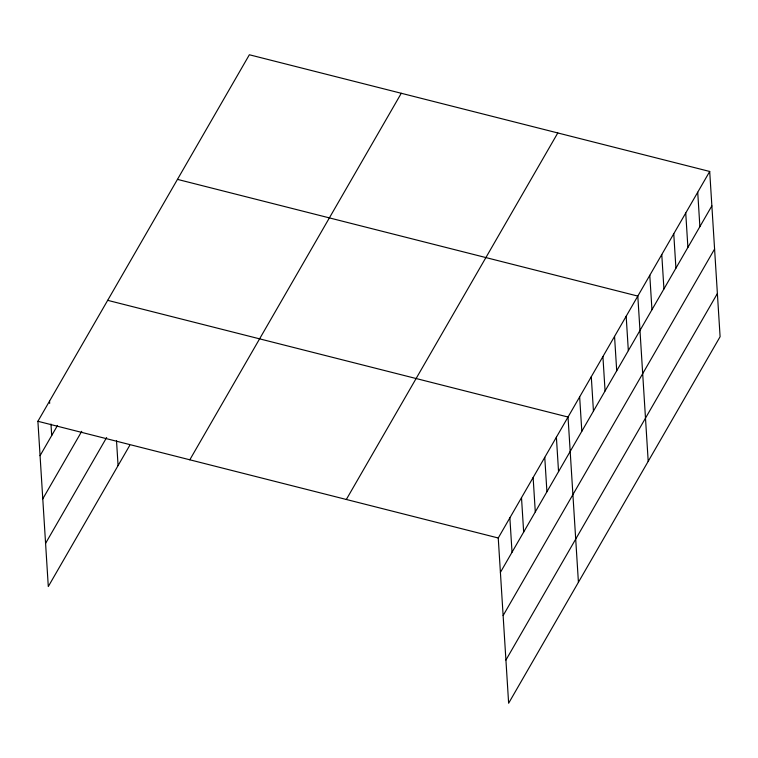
<?xml version="1.0" encoding="UTF-8"?>
<svg xmlns="http://www.w3.org/2000/svg" width="758" height="758" viewBox="0 0 758 758"><rect width="100%" height="100%" fill="white"/><g stroke="black" fill="none" stroke-linecap="round" stroke-linejoin="round"><path stroke-width="1.14" d="M129.713 445.42L48.294 586.531L37.9 421.287L249.363 54.765L709.706 171.469L720.1 336.713L508.637 703.235L498.243 537.99L709.706 171.469M40.06 455.681L57.513 425.446M42.78 498.859L81.741 431.33M45.584 543.353L106.641 437.518M189.813 459.803L401.276 93.281M346.33 499.475L557.793 132.953M500.403 572.385L711.866 205.863M503.123 615.562L714.586 249.041M505.918 660.057L717.381 293.536M177.467 179.381L637.81 296.084L648.204 461.328M107.683 300.339L568.026 417.033L578.42 582.286M37.9 421.287L498.243 537.99M697.72 192.238L699.88 226.633M685.734 213.007L687.904 247.402M673.758 233.777L675.918 268.171M661.772 254.546L663.932 288.94M649.786 275.315L651.956 309.709M626.174 316.247L628.335 350.641M614.548 336.4L616.709 370.795M602.913 356.563L605.074 390.957M591.287 376.717L593.448 411.111M579.652 396.879L581.812 431.274M556.391 437.195L558.551 471.59M544.765 457.358L546.925 491.752M533.13 477.512L535.29 511.906M521.504 497.674L523.664 532.069M509.869 517.828L512.029 552.222M116.505 440.578L118.077 465.583M49.526 401.124L49.677 403.417M50.975 424.054L51.696 435.518"/></g></svg>
